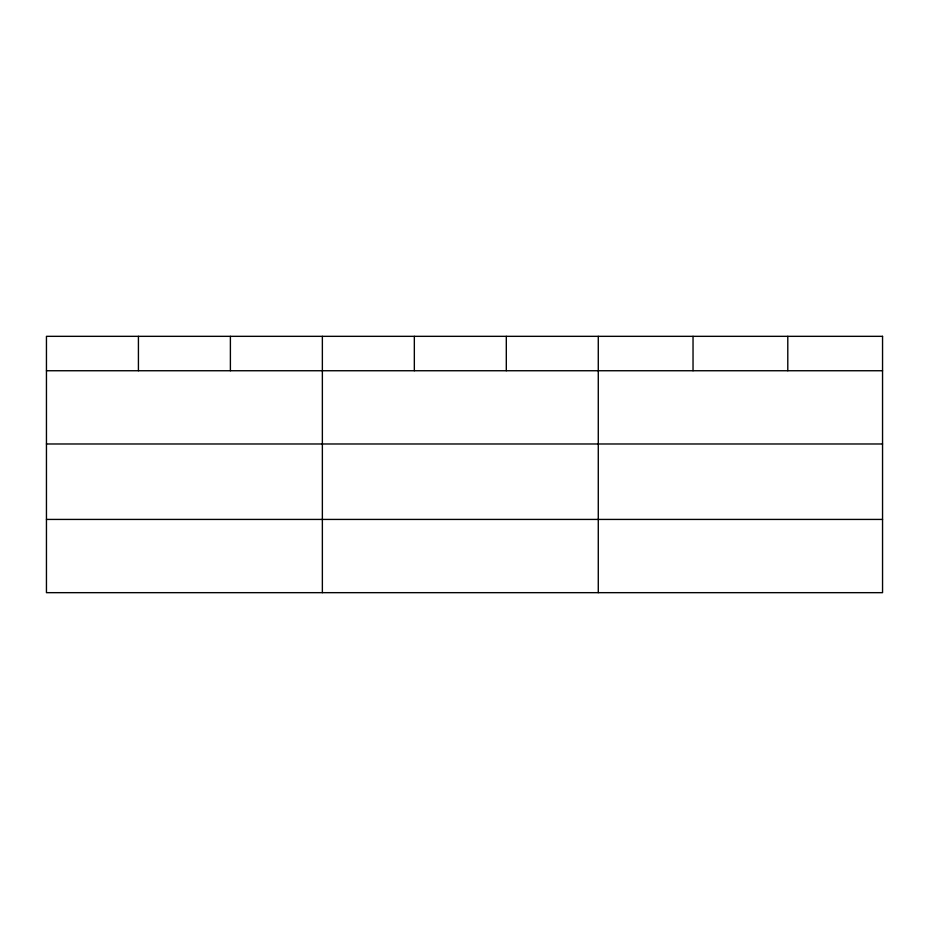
<?xml version="1.0" encoding="UTF-8"?>
<svg xmlns="http://www.w3.org/2000/svg" width="929" height="929" viewBox="0 0 929 929"><rect width="100%" height="100%" fill="white"/><g stroke="black" fill="none" stroke-linecap="round" stroke-linejoin="round"><path stroke-width="1.39" d="M46.45 370.741L882.55 370.741M46.45 443.981L882.55 443.981M46.45 519.427L882.55 519.427M787.792 336.333L787.792 370.741M693.034 336.333L693.034 370.741M598.276 336.333L598.276 592.667M506.305 336.333L506.305 370.741M414.334 336.333L414.334 370.741M322.363 336.333L322.363 592.667M230.392 336.333L230.392 370.741M138.421 336.333L138.421 370.741M882.55 336.333L46.45 336.333L46.45 592.667L882.55 592.667L882.55 336.333"/></g></svg>
